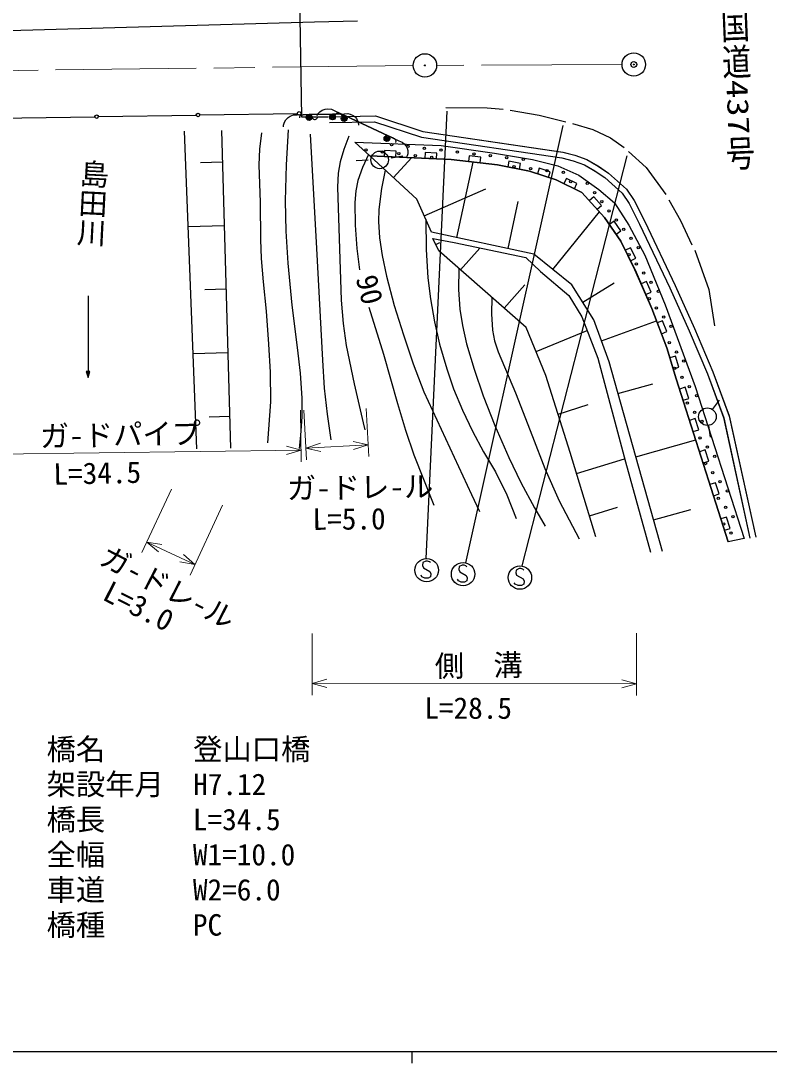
# Model space of a CAD drawing. Units: millimetres, scale not verified. Extents: x 40000 to 680000, y 20000 to 380000.
# Drawn here: x 134650 to 198480, y 204000 to 292953 of the extents above; entities that cross this region are included whole.
import ezdxf
from ezdxf.enums import TextEntityAlignment as Align

# ---------------------------------------------------------------- set-up
doc = ezdxf.new("R2010")
doc.units = ezdxf.units.MM
doc.header["$LTSCALE"] = 1000
doc.header["$PDMODE"] = 32
doc.header["$PDSIZE"] = 500
doc.linetypes.add('CHAIN', pattern=[18.5, 12, -1.5, 3.5, -1.5])
for name, color, linetype, lineweight in [('M-BGD', 7, 'Continuous', 25), ('M-BGD-EXST', 7, 'Continuous', 25), ('M-BMK', 2, 'CHAIN', 13), ('M-BMK-SRVR', 3, 'Continuous', 25), ('M-STR-HTXT', 7, 'Continuous', 13), ('M-STR-STR1', 1, 'Continuous', 25), ('M-STR-STRC', 7, 'Continuous', 25), ('M-TTL-BAND', 7, 'Continuous', 25)]:
    doc.layers.add(name, color=color, linetype=linetype, lineweight=lineweight)
doc.layers.add('M-BMK-HTXT', color=7, linetype='Continuous')
doc.layers.add('M-OTRS', color=6, linetype='Continuous')
doc.styles.add('@ＭＳ ゴシック', font='')
doc.styles.add('ＭＳ ゴシック', font='')
doc.styles.get('@ＭＳ ゴシック').set_extended_font_data('@MS Gothic')
doc.styles.get('ＭＳ ゴシック').set_extended_font_data('MS Gothic')

msp = doc.modelspace()

# ---------------------------------------------------------------- linework, layer by layer
at = {"layer": 'M-BGD'}
for p, q in [((132640, 284637), (140973, 284774)), ((141273, 284779), (149605, 284916)), ((149905, 284921), (158238, 285059)), ((157243, 284503), (157438, 284708)), ((157438, 284708), (157635, 284832)), ((157635, 284832), (157913, 284919)), ((157913, 284919), (158232, 284927)), ((158232, 284927), (159232, 284952)), ((158437, 284722), (158456, 284783)), ((158438, 284682), (158437, 284722)), ((158456, 284783), (158485, 284833)), ((158485, 284833), (158533, 284885)), ((158533, 284885), (158583, 284916)), ((158583, 284916), (158652, 284938)), ((158590, 284753), (160859, 284755)), ((158652, 284938), (158732, 284940)), ((159232, 284952), (158732, 284940)), ((159231, 284952), (161233, 285002)), ((161233, 285002), (159231, 284952)), ((159474, 284754), (159495, 284694)), ((159495, 284694), (159525, 284644)), ((159916, 284867), (159984, 285012)), ((159924, 284644), (159954, 284694)), ((159954, 284694), (159974, 284754)), ((159984, 285012), (160157, 285196)), ((160157, 285196), (160351, 285326)), ((160351, 285326), (160616, 285423)), ((160616, 285423), (160848, 285447)), ((160848, 285447), (161135, 285402)), ((160960, 284764), (164903, 284835)), ((160960, 284764), (164903, 284835)), ((161135, 285402), (161425, 285267)), ((161233, 285001), (162232, 285026)), ((161732, 285014), (161233, 285001)), ((161425, 285267), (162331, 284845)), ((161501, 284956), (161518, 284992)), ((161518, 284992), (161561, 285038)), ((161561, 285038), (161610, 285071)), ((161610, 285071), (161676, 285095)), ((161676, 285095), (161734, 285101)), ((161732, 285014), (161812, 285016)), ((161734, 285101), (161806, 285090)), ((161806, 285090), (161878, 285056)), ((161812, 285016), (161862, 285007)), ((161862, 285007), (161923, 284979)), ((162331, 284845), (161878, 285056)), ((161923, 284979), (161964, 284950)), ((161964, 284950), (161995, 284910)), ((161995, 284910), (162026, 284851)), ((162026, 284851), (162037, 284801)), ((162037, 284801), (162038, 284771)), ((162232, 285026), (162551, 285034)), ((162331, 284845), (165984, 283145)), ((165984, 283145), (162331, 284845)), ((162551, 285034), (162752, 284999)), ((162752, 284999), (162995, 284885)), ((162995, 284885), (163158, 284769)), ((163158, 284769), (163282, 284612)), ((164903, 284835), (168951, 283523)), ((164903, 284835), (168951, 283523)), ((157054, 284058), (157128, 284300)), ((157058, 283898), (157054, 284058)), ((157128, 284300), (157243, 284503)), ((159525, 284644), (159575, 284594)), ((159575, 284594), (159625, 284564)), ((159625, 284564), (159685, 284544)), ((159685, 284544), (159764, 284544)), ((159764, 284544), (159824, 284564)), ((159824, 284564), (159874, 284594)), ((159874, 284594), (159924, 284644)), ((160969, 284265), (164828, 284333)), ((160969, 284265), (164828, 284333)), ((163282, 284612), (163407, 284375)), ((163407, 284375), (163452, 284177)), ((163452, 284177), (163455, 284057)), ((164828, 284333), (168836, 283035)), ((164828, 284333), (168836, 283035)), ((149673, 256422), (148612, 283548)), ((151779, 283602), (152539, 256479)), ((165984, 283144), (166890, 282722)), ((166437, 282933), (165984, 283144)), ((166437, 282933), (166509, 282900)), ((166509, 282900), (166550, 282869)), ((168836, 283035), (180786, 281258)), ((168836, 283035), (180786, 281258)), ((168951, 283523), (180882, 281748)), ((168951, 283523), (180905, 281743)), ((164412, 281434), (163146, 282611)), ((163146, 282611), (170501, 282309)), ((166550, 282869), (166592, 282817)), ((166592, 282817), (166616, 282773)), ((166616, 282608), (166603, 282580)), ((166616, 282773), (166626, 282724)), ((166628, 282657), (166616, 282608)), ((166626, 282724), (166628, 282657)), ((166890, 282722), (167180, 282587)), ((167180, 282587), (167344, 282467)), ((167344, 282467), (167511, 282257)), ((167511, 282257), (167605, 282081)), ((167605, 282081), (167647, 281885)), ((170501, 282309), (175055, 281649)), ((171355, 281108), (164412, 281435)), ((168441, 277726), (164412, 281434)), ((164412, 281434), (171355, 281107)), ((165672, 281876), (165649, 281376)), ((166670, 281829), (165672, 281876)), ((166246, 281255), (167231, 281424)), ((166427, 279580), (167979, 281266)), ((166647, 281329), (166670, 281829)), ((167606, 281419), (167555, 281310)), ((167654, 281617), (167606, 281419)), ((167647, 281885), (167654, 281617)), ((169144, 281712), (169120, 281213)), ((170142, 281665), (169144, 281712)), ((170119, 281166), (170142, 281665)), ((175318, 280658), (171355, 281108)), ((171355, 281107), (175318, 280658)), ((172897, 281436), (172840, 280939)), ((173890, 281323), (172897, 281436)), ((173833, 280827), (173890, 281323)), ((175055, 281649), (178304, 281131)), ((178304, 281131), (180468, 280590)), ((180786, 281258), (181767, 281015)), ((180786, 281258), (181767, 281015)), ((180882, 281748), (181914, 281494)), ((180905, 281743), (181914, 281494)), ((181914, 281494), (182931, 281122)), ((181914, 281494), (182931, 281122)), ((182931, 281122), (183890, 280559)), ((182931, 281122), (183917, 280541)), ((151855, 280889), (149973, 280837)), ((164262, 281052), (163264, 281019)), ((171848, 274458), (173233, 280894)), ((178044, 280115), (175318, 280658)), ((175318, 280658), (178044, 280115)), ((176289, 280974), (176191, 280484)), ((177269, 280779), (176289, 280974)), ((177171, 280289), (177269, 280779)), ((178862, 280378), (178710, 279902)), ((179814, 280072), (178862, 280378)), ((180468, 280590), (182245, 279782)), ((181767, 281015), (182717, 280668)), ((181767, 281015), (182717, 280668)), ((182717, 280668), (183610, 280145)), ((182717, 280668), (183637, 280128)), ((183890, 280559), (184763, 279967)), ((183917, 280541), (184764, 279967)), ((180326, 279383), (178044, 280115)), ((178044, 280115), (180326, 279382)), ((179661, 279596), (179814, 280072)), ((182513, 278302), (180326, 279383)), ((180326, 279382), (182513, 278301)), ((181193, 279512), (180971, 279064)), ((182089, 279069), (181193, 279512)), ((182245, 279782), (183951, 278571)), ((183610, 280145), (184455, 279573)), ((183637, 280128), (184455, 279573)), ((184455, 279573), (185930, 278253)), ((184455, 279573), (185930, 278253)), ((184763, 279967), (186310, 278583)), ((184764, 279967), (186310, 278583)), ((169054, 276326), (174310, 278627)), ((181867, 278621), (182089, 279069)), ((183951, 278571), (185283, 277417)), ((186310, 278583), (186961, 277610)), ((186310, 278583), (186961, 277610)), ((169666, 274927), (168441, 277726)), ((184444, 276174), (182513, 278302)), ((182513, 278301), (184444, 276174)), ((183512, 277944), (183142, 277608)), ((184184, 277204), (183512, 277944)), ((185930, 278253), (186529, 277356)), ((185930, 278253), (186529, 277356)), ((186961, 277610), (187879, 275824)), ((186961, 277610), (187883, 275816)), ((176213, 273519), (177074, 277524)), ((180025, 271733), (184003, 276660)), ((183814, 276868), (184184, 277204)), ((185283, 277417), (186516, 275512)), ((186529, 277356), (187430, 275603)), ((186529, 277356), (187434, 275595)), ((185836, 274143), (184444, 276174)), ((184444, 276174), (185836, 274143)), ((185270, 275854), (184857, 275571)), ((185835, 275029), (185270, 275854)), ((187879, 275824), (190454, 270367)), ((187883, 275816), (190454, 270367)), ((152007, 275465), (148931, 275379)), ((178395, 273050), (169666, 274927)), ((185422, 274747), (185835, 275029)), ((186516, 275512), (187874, 272945)), ((187430, 275603), (189999, 270161)), ((187434, 275595), (189999, 270161)), ((170303, 273328), (169796, 274388)), ((169796, 274388), (171618, 274023)), ((170050, 273858), (170401, 274026)), ((171618, 274023), (177720, 272743)), ((187037, 271700), (185836, 274143)), ((185836, 274143), (187038, 271700)), ((177753, 266790), (170303, 273328)), ((172166, 271693), (173808, 273564)), ((186665, 273591), (186216, 273370)), ((187106, 272694), (186665, 273591)), ((177720, 272743), (178989, 271555)), ((181655, 270417), (178395, 273050)), ((186657, 272473), (187106, 272694)), ((187874, 272945), (189617, 268706)), ((178989, 271555), (181402, 269517)), ((188460, 268400), (187037, 271700)), ((187038, 271700), (188460, 268400)), ((182585, 268932), (185251, 270603)), ((188010, 270707), (187551, 270509)), ((188405, 269789), (188010, 270707)), ((152159, 270040), (150350, 269990)), ((175891, 268424), (177634, 270411)), ((183515, 267448), (181655, 270417)), ((187946, 269591), (188405, 269789)), ((189999, 270161), (191656, 266505)), ((189999, 270161), (191656, 266505)), ((190454, 270367), (192114, 266705)), ((190454, 270367), (192114, 266705)), ((140388, 269472), (140378, 262526)), ((181402, 269517), (182502, 267693)), ((189617, 268706), (192177, 261735)), ((189755, 265038), (188460, 268400)), ((188460, 268400), (189755, 265037)), ((182502, 267693), (183853, 264173)), ((184827, 263857), (183515, 267448)), ((184171, 265652), (188858, 267365)), ((189394, 267365), (188928, 267185)), ((189753, 266432), (189394, 267365)), ((179443, 262676), (177753, 266790)), ((178598, 264733), (182952, 266521)), ((189287, 266253), (189753, 266432)), ((191656, 266505), (193211, 262818)), ((191656, 266505), (193211, 262818)), ((192114, 266705), (193675, 263003)), ((192114, 266705), (193675, 263003)), ((152311, 264616), (149356, 264533)), ((190563, 262392), (189755, 265038)), ((189755, 265037), (190563, 262391)), ((190491, 264339), (190013, 264193)), ((190783, 263383), (190491, 264339)), ((183853, 264173), (186214, 255312)), ((189382, 247660), (184827, 263857)), ((190305, 263237), (190783, 263383)), ((140539, 263026), (140219, 263026)), ((140219, 263026), (140378, 262526)), ((140509, 263006), (140249, 263006)), ((140249, 263006), (140378, 262586)), ((140479, 262986), (140279, 262986)), ((140279, 262986), (140378, 262646)), ((140449, 262966), (140309, 262966)), ((140309, 262966), (140378, 262706)), ((140419, 262946), (140339, 262946)), ((140339, 262946), (140379, 262766)), ((140389, 262926), (140369, 262926)), ((140369, 262926), (140379, 262846)), ((140378, 262526), (140539, 263026)), ((140378, 262586), (140509, 263006)), ((140378, 262646), (140479, 262986)), ((140378, 262706), (140449, 262966)), ((140379, 262766), (140419, 262946)), ((140379, 262846), (140389, 262926)), ((181510, 256124), (179443, 262676)), ((193211, 262818), (194591, 259098)), ((193211, 262818), (194603, 259065)), ((193675, 263003), (195072, 259239)), ((193675, 263003), (195084, 259206)), ((185586, 261158), (188545, 261989)), ((193120, 254366), (190563, 262392)), ((190563, 262391), (194983, 248497)), ((191314, 261682), (190837, 261530)), ((191617, 260730), (191314, 261682)), ((192177, 261735), (196353, 248789)), ((191141, 260578), (191617, 260730)), ((180477, 259400), (183049, 260212)), ((193658, 259773), (194249, 260579)), ((152463, 259191), (150726, 259143)), ((192166, 259007), (191690, 258855)), ((192469, 258055), (192166, 259007)), ((194591, 259098), (196843, 248791)), ((194603, 259065), (196843, 248791)), ((195072, 259239), (197331, 248897)), ((195084, 259206), (197331, 248897)), ((191993, 257903), (192469, 258055)), ((193311, 258426), (193440, 257435)), ((187105, 255759), (192216, 257196)), ((193018, 256332), (192542, 256180)), ((193322, 255379), (193018, 256332)), ((183704, 248915), (181510, 256124)), ((182059, 254321), (186146, 255565)), ((186214, 255312), (188365, 247595)), ((192845, 255228), (193322, 255379)), ((194982, 248498), (193120, 254366)), ((193911, 253527), (193434, 253375)), ((194213, 252574), (193911, 253527)), ((193737, 252423), (194213, 252574)), ((183156, 250717), (185555, 251447)), ((188623, 250360), (191799, 251253)), ((194842, 250592), (194366, 250441)), ((195144, 249640), (194842, 250592)), ((194668, 249488), (195144, 249640)), ((196353, 248789), (194983, 248497))]:
    msp.add_line(p, q, dxfattribs=at)
for points in [[(155180, 283391), (155006, 282002), (154936, 280651), (155058, 277452), (155078, 274291), (155137, 272681), (155327, 270692), (155588, 268163), (155766, 265371), (155907, 262967), (155949, 260425), (155682, 256937)], [(157448, 283658), (157273, 280665), (157203, 277594), (157259, 274995), (157423, 272263), (157772, 268683), (158225, 265084), (158473, 262899), (158611, 260755), (158607, 259156), (158498, 257590), (158381, 256448)], [(159337, 283277), (159872, 273526), (160369, 263986), (160523, 261593), (160766, 259375), (161081, 257200)], [(162630, 283111), (162192, 281987), (161880, 280921), (161728, 279943), (161670, 278746), (161974, 269106), (162144, 267115), (162408, 265245), (163076, 261968), (163853, 258660), (163998, 258059)], [(164292, 281546), (163796, 280444), (163404, 279316), (163232, 278444), (163150, 277447), (163174, 275526), (163305, 273525), (163545, 271697)], [(165730, 280221), (165409, 278647), (165172, 276867), (165145, 275831), (165236, 274433), (165457, 272922), (165826, 271158), (166500, 268649), (167280, 266145), (168106, 263679), (169013, 261300), (173103, 252538), (173759, 251081)], [(169181, 276035), (169233, 273436), (169379, 271025), (169593, 269239), (169938, 267268), (170374, 265360), (170977, 263243), (171569, 261544), (172321, 259728), (173183, 257924), (174127, 256185), (175128, 254451), (176110, 252515), (176890, 250483)], [(172009, 271831), (171995, 270029), (172096, 268340), (172310, 266959), (172671, 265396), (173316, 263220), (174099, 260954), (175091, 258426), (176288, 255677), (177304, 253561), (178457, 251398), (179372, 249831)], [(174830, 269356), (174800, 267941), (174884, 266548), (175056, 265648), (175354, 264700), (176833, 261205), (178290, 257490), (179360, 254755), (180557, 252003), (182286, 248747)], [(164333, 268515), (165577, 264499), (166769, 260308), (167449, 258011), (168169, 255922), (169873, 251626)]]:
    msp.add_lwpolyline(points, dxfattribs=at)
for centre, major_axis in [((141123, 284777), (150, 0)), ((149755, 284919), (150, 0)), ((158388, 285061), (150, 0)), ((159238, 284702), (250, 0)), ((159236, 284752), (200, 0)), ((159238, 284702), (150, 0)), ((159236, 284752), (120, 0)), ((159238, 284702), (50, -0.1)), ((159236, 284752), (40, -0.1)), ((161239, 284752), (250, 0)), ((161237, 284802), (200, 0)), ((161239, 284752), (150, 0)), ((161237, 284802), (120, 0)), ((161239, 284752), (50, -0.1)), ((161237, 284802), (40, -0.1)), ((162226, 284619), (250, 0)), ((162247, 284664), (200, 0)), ((162226, 284619), (150, 0)), ((162247, 284664), (120, 0)), ((162226, 284619), (50, -0.1)), ((162247, 284664), (40, -0.1)), ((165878, 282918), (250, 0)), ((165899, 282963), (200, 0)), ((165878, 282918), (150, 0)), ((165899, 282963), (120, 0)), ((165878, 282918), (50, -0.1)), ((165899, 282963), (40, -0.1)), ((164083, 281933), (99.9, -0.1)), ((166270, 282396), (99.9, -0.1)), ((167674, 282237), (99.9, -0.1)), ((169078, 282077), (99.9, -0.1)), ((170483, 281918), (99.9, -0.1)), ((165261, 281086), (750, -1)), ((165488, 281773), (99.9, -0.1)), ((166892, 281614), (99.9, -0.1)), ((168296, 281455), (99.9, -0.1)), ((169701, 281295), (99.9, -0.1)), ((171887, 281759), (99.9, -0.1)), ((173291, 281599), (99.9, -0.1)), ((174696, 281440), (99.9, -0.1)), ((176100, 281281), (99.9, -0.1)), ((177504, 281121), (99.9, -0.1)), ((176723, 280499), (99.9, -0.1)), ((178127, 280340), (99.9, -0.1)), ((179531, 280180), (99.9, -0.1)), ((180936, 280021), (99.9, -0.1)), ((181558, 279239), (99.9, -0.1)), ((182963, 279080), (99.9, -0.1)), ((183585, 278298), (99.9, -0.1)), ((184208, 277516), (99.9, -0.1)), ((184830, 276734), (99.9, -0.1)), ((185453, 275953), (99.9, -0.1)), ((186075, 275171), (99.9, -0.1)), ((186698, 274389), (99.9, -0.1)), ((187320, 273607), (99.9, -0.1)), ((186538, 272985), (99.9, -0.1)), ((187161, 272203), (99.9, -0.1)), ((187783, 271421), (99.9, -0.1)), ((188406, 270639), (99.9, -0.1)), ((189028, 269857), (99.9, -0.1)), ((188247, 269235), (99.9, -0.1)), ((188869, 268453), (99.9, -0.1)), ((189492, 267671), (99.9, -0.1)), ((190114, 266889), (99.9, -0.1)), ((189955, 265485), (99.9, -0.1)), ((190577, 264703), (99.9, -0.1)), ((190418, 263299), (99.9, -0.1)), ((191200, 263921), (99.9, -0.1)), ((191041, 262517), (99.9, -0.1)), ((191663, 261735), (99.9, -0.1)), ((192286, 260953), (99.9, -0.1)), ((191504, 260331), (99.9, -0.1)), ((193214, 259169), (750, -1)), ((192126, 259549), (99.9, -0.1)), ((192749, 258767), (99.9, -0.1)), ((192590, 257363), (99.9, -0.1)), ((193212, 256581), (99.9, -0.1)), ((193835, 255799), (99.9, -0.1)), ((193053, 255176), (99.9, -0.1)), ((193675, 254395), (99.9, -0.1)), ((194298, 253613), (99.9, -0.1)), ((194920, 252831), (99.9, -0.1)), ((194139, 252208), (99.9, -0.1)), ((194761, 251427), (99.9, -0.1)), ((194602, 250022), (99.9, -0.1)), ((195384, 250645), (99.9, -0.1)), ((195224, 249240), (99.9, -0.1))]:
    msp.add_ellipse(centre, major_axis=major_axis, ratio=0.999991, dxfattribs=at)
at = {"layer": 'M-BGD-EXST'}
for p, q in [((170973, 285239), (169193, 247056)), ((180876, 284028), (172591, 246687)), ((186331, 281446), (177385, 246437)), ((168947, 246715), (168907, 246475)), ((168907, 246475), (168986, 246275)), ((169187, 246834), (168947, 246715)), ((169347, 246834), (169187, 246834)), ((169507, 246794), (169347, 246834)), ((169587, 246714), (169507, 246794)), ((172291, 246491), (172051, 246372)), ((172451, 246491), (172291, 246491)), ((172610, 246451), (172451, 246491)), ((172690, 246371), (172610, 246451)), ((168865, 245516), (168786, 245636)), ((169105, 245395), (168865, 245516)), ((168986, 246275), (169546, 245954)), ((169585, 245515), (169385, 245395)), ((169546, 245954), (169625, 245754)), ((169625, 245754), (169585, 245515)), ((172051, 246372), (172010, 246132)), ((172010, 246132), (172090, 245932)), ((172090, 245932), (172649, 245611)), ((172649, 245611), (172729, 245411)), ((176904, 246083), (176863, 245843)), ((176863, 245843), (176943, 245643)), ((177144, 246202), (176904, 246083)), ((176943, 245643), (177502, 245322)), ((177304, 246202), (177144, 246202)), ((177463, 246162), (177304, 246202)), ((177543, 246082), (177463, 246162)), ((169385, 245395), (169105, 245395)), ((171969, 245172), (171889, 245293)), ((172209, 245052), (171969, 245172)), ((172488, 245052), (172209, 245052)), ((172689, 245171), (172488, 245052)), ((172729, 245411), (172689, 245171)), ((176822, 244883), (176742, 245003)), ((177062, 244763), (176822, 244883)), ((177342, 244763), (177062, 244763)), ((177542, 244882), (177342, 244763)), ((177502, 245322), (177582, 245122)), ((177582, 245122), (177542, 244882))]:
    msp.add_line(p, q, dxfattribs=at)
for centre in [(169266, 246075), (172370, 245732), (177223, 245442)]:
    msp.add_ellipse(centre, major_axis=(999, -1), ratio=0.999991, dxfattribs=at)
at = {"layer": 'M-BMK'}
for p, q in [((168116, 289136), (83111, 288091)), ((185931, 289224), (170115, 289153))]:
    msp.add_line(p, q, dxfattribs=at)
at = {"layer": 'M-BMK-SRVR'}
for centre, major_axis in [((169116, 289148), (999, -1)), ((186930, 289229), (999, -1)), ((169116, 289148), (40, -0.1)), ((186930, 289229), (40, -0.1))]:
    msp.add_ellipse(centre, major_axis=major_axis, ratio=0.999991, dxfattribs=at)
at = {"layer": 'M-OTRS'}
msp.add_point((186930, 289229), dxfattribs=at)
at = {"layer": 'M-STR-HTXT'}
for p, q in [((164321, 255778), (164093, 259871)), ((158574, 255324), (158512, 259731)), ((158791, 259728), (159028, 255483)), ((124305, 255843), (158560, 256324)), ((157306, 256656), (158560, 256324)), ((158560, 256324), (157316, 255957)), ((158972, 256481), (160200, 256899)), ((158972, 256481), (164266, 256775)), ((160239, 256201), (158972, 256481)), ((162999, 257055), (164266, 256775)), ((164266, 256775), (163038, 256357)), ((147503, 252997), (144976, 247568)), ((149081, 245656), (151854, 251611)), ((146382, 247629), (145397, 248474)), ((145397, 248474), (146678, 248264)), ((145397, 248474), (149503, 246562)), ((148518, 247407), (149503, 246562)), ((149503, 246562), (148223, 246772)), ((159513, 240660), (159506, 235413)), ((187164, 235373), (187171, 240694)), ((159507, 236412), (160757, 236760)), ((185916, 236724), (187165, 236373)), ((160756, 236060), (159507, 236412)), ((159507, 236412), (187165, 236373)), ((187165, 236373), (185915, 236024))]:
    msp.add_line(p, q, dxfattribs=at)
at = {"layer": 'M-STR-STR1'}
msp.add_line((158411, 295753), (158590, 284753), dxfattribs=at)
at = {"layer": 'M-STR-STRC'}
for p, q in [((126727, 291923), (159701, 292880)), ((159701, 292880), (163366, 292950)), ((170914, 285560), (174429, 285539)), ((174429, 285539), (175787, 285406)), ((176388, 285328), (178851, 284917)), ((178851, 284917), (181145, 284342)), ((181694, 284206), (183453, 283685)), ((183453, 283685), (184947, 282970)), ((184947, 282970), (186124, 282145)), ((186483, 281811), (187991, 280426)), ((187991, 280426), (189678, 278123)), ((189931, 277674), (190928, 275902)), ((190928, 275902), (191898, 273851)), ((192141, 273376), (193341, 270031)), ((193341, 270031), (193816, 266916))]:
    msp.add_line(p, q, dxfattribs=at)
at = {"layer": 'M-TTL-BAND'}
for p, q in [((40000, 205000), (579000, 205000)), ((168000, 205000), (168000, 204000))]:
    msp.add_line(p, q, dxfattribs=at)

# ---------------------------------------------------------------- texts
at = {"layer": 'M-BGD', "style": 'ＭＳ ゴシック'}
msp.add_text('90', height=1833, rotation=284.119, dxfattribs=at).set_placement((162675, 270871), align=Align.BOTTOM_LEFT)
at = {"layer": 'M-BMK-HTXT', "style": '@ＭＳ ゴシック', "width": 1.25}
msp.add_text('一般国道437号', height=1833, rotation=272.319, dxfattribs=at).set_placement((195236, 300409), align=Align.MIDDLE_LEFT)
at = {"layer": 'M-STR-HTXT', "style": '@ＭＳ ゴシック'}
msp.add_text('島田川', height=1833, rotation=267.119, dxfattribs=at).set_placement((140969, 281135), align=Align.MIDDLE_LEFT)
at = {"layer": 'M-STR-HTXT', "style": 'ＭＳ ゴシック'}
for s, rotation, p in [('ガ-ドパイプ', 1.218, (136305, 256028)), ('L=34.5', 1.318, (137460, 252808)), ('ガ-ドレ-ル', 0.818, (157361, 251588)), ('L=5.0', 0.418, (159542, 248960)), ('ガ-ドレ-ル', 332.818, (140967, 246167)), ('L=3.0', 333.118, (141256, 243109)), ('側\u3000溝', 0.818, (169978, 236420)), ('L=28.5', 359.918, (169065, 232845))]:
    msp.add_text(s, height=1833, rotation=rotation, dxfattribs=at).set_placement(p, align=Align.BOTTOM_LEFT)
for s, p in [('橋名\u3000\u3000\u3000登山口橋', (136845, 229332)), ('架設年月\u3000H7.12', (136845, 226332)), ('橋長      L=34.5', (136845, 223332)), ('全幅      W1=10.0', (136845, 220332)), ('車道      W2=6.0', (136845, 217332)), ('橋種      PC', (136845, 214332))]:
    msp.add_text(s, height=1833, dxfattribs=at).set_placement(p, align=Align.BOTTOM_LEFT)

doc.saveas('drawing.dxf')
